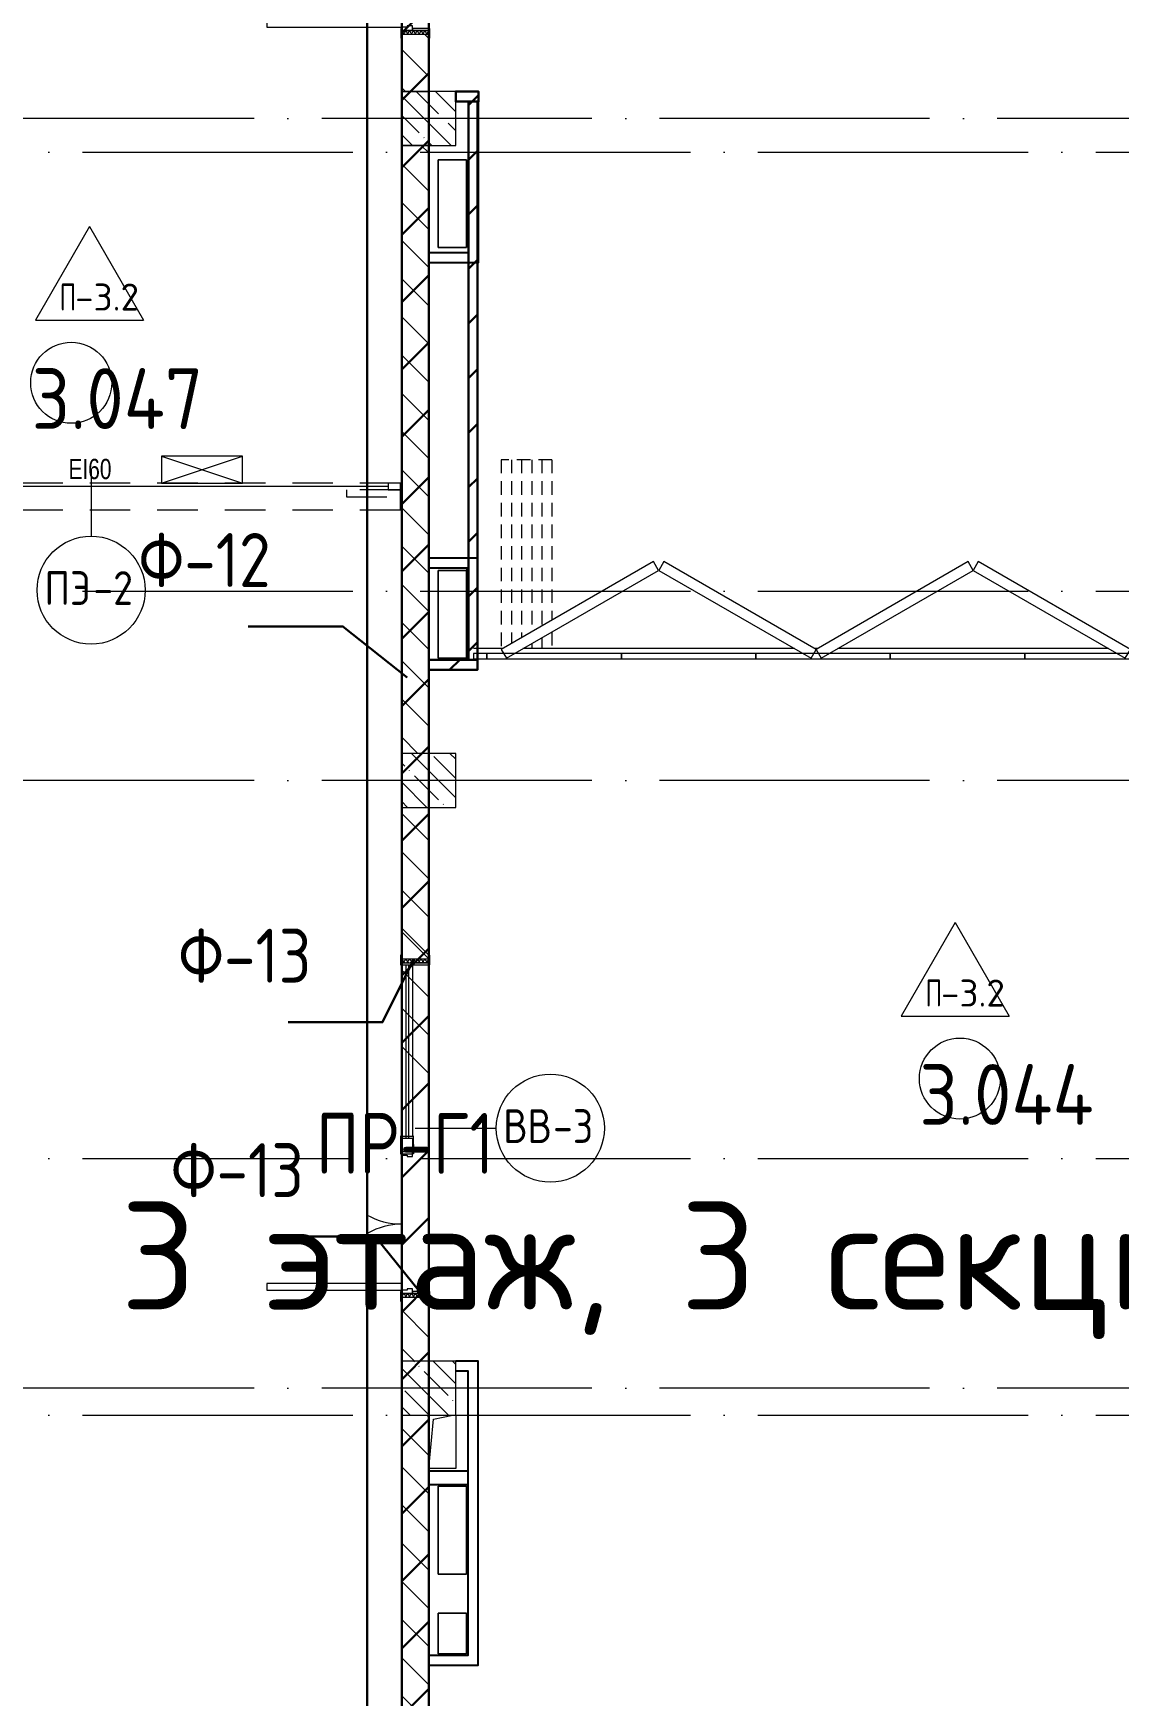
# Model space of a CAD drawing. Header units: millimetres. Extents: x -592259 to 288321, y -552984 to 293768.
# Drawn here: x 170375 to 178411, y -234208 to -221900 of the extents above; entities that cross this region are included whole.
import ezdxf

# ---------------------------------------------------------------- set-up
doc = ezdxf.new("R2010")
doc.units = ezdxf.units.MM
for name, pattern in [('200_ШТРИХ__ш1_п0_6_', [160, 100, -60]), ('ADSK_Линия сетки', [2500, 2000, -250, 0, -250]), ('ADSK_Невидимые', [500, 300, -200])]:
    doc.linetypes.add(name, pattern=pattern)
for name, color, linetype, lineweight in [('0.1) Блок', 6, 'Continuous', 30), ('0.3) ПГП 6 вып', 4, 'Continuous', 30), ('2)Фарх готовы', 3, 'Continuous', 30), ('3) Перемычки готовы', 3, 'Continuous', 30), ('4) Штукатурка', 6, 'Continuous', 30), ('4.6) Швы', 6, 'Continuous', 30), ('A-AREA-____-IDEN', 250, 'Continuous', 9), ('A-DETL-GENF-OTLN', 250, 'Continuous', 5), ('A-DOOR-____-HDLN', 250, 'ADSK_Невидимые', 5), ('A-DOOR-____-IDEN', 250, 'Continuous', 9), ('A-DOOR-____-MCUT', 250, 'Continuous', 5), ('A-DOOR-____-OTLN', 250, 'Continuous', 5), ('A-DOOR-FRAM-MCUT', 250, 'Continuous', 5), ('A-DOOR-FRAM-OTLN', 250, 'Continuous', 5), ('A-DOOR-GLAZ-MCUT', 250, 'Continuous', 5), ('A-FLOR-____-IDEN', 250, 'Continuous', 9), ('A-FLOR-____-OTLN', 250, 'Continuous', 9), ('A-GENM-____-MCUT', 250, 'Continuous', 25), ('A-GENM-____-OTLN', 250, 'Continuous', 9), ('A-GLAZ-____-OTLN', 250, 'Continuous', 5), ('A-WALL-____-MCUT', 250, 'Continuous', 13), ('A-WALL-____-PATT', 250, 'Continuous', 13), ('G-____-____-TEXT', 250, 'Continuous', 9), ('I-WALL-____-OTLN', 250, 'Continuous', 9), ('S-COLS-____-MCUT', 250, 'Continuous', 25), ('S-COLS-____-OTLN', 250, 'Continuous', 9), ('S-GRID-____-OTLN', 250, 'Continuous', 9), ('Обобщенные модели', 250, 'Continuous', 9)]:
    doc.layers.add(name, color=color, linetype=linetype, lineweight=lineweight)
doc.styles.add('Arial Narrow', font='ARIALN.TTF', dxfattribs={"width": 0.9, "height": 150})
doc.styles.add('GOST Common_1', font='', dxfattribs={"width": 0.9, "height": 250})
doc.styles.add('ISOCPEUR_1', font='isocpeur.ttf', dxfattribs={"width": 0.9, "height": 250})
doc.styles.add('ISOCPEUR_2', font='isocpeur.ttf', dxfattribs={"height": 160})
doc.styles.add('ISOCPEUR_6', font='isocpeur.ttf', dxfattribs={"height": 3.5})
doc.styles.add('ISOCPEUR_I_1', font='ГОСТ тип А.ttf', dxfattribs={"height": 2500})
doc.styles.get('GOST Common_1').set_extended_font_data('GOST Common')
pattern_1 = [(135, (28052.9, -258555.93), (-141.42136, -141.42136), [])]

# ---------------------------------------------------------------- blocks, each defined once
blk = doc.blocks.new('DOR__перегородка__Прямоугольная - Вн_ДПГ_6840х3880h-31766870-АР1_Маркировочный план 3 этажа секция 2_3')
at = {"layer": 'A-DOOR-____-OTLN', "linetype": '200_ШТРИХ__ш1_п0_6_'}
for p, q in [((-7200, -65), (-7200, -40)), ((-7183, -75), (-5177, -75)), ((-5027, -75), (-5006, -75)), ((-4856, -75), (-2851, -75)), ((-2701, -75), (-2680, -75)), ((-2530, -75), (-520, -75)), ((-735, -199), (-735, -75)), ((-660, -156), (-660, -75)), ((-585, -112), (-585, -75)), ((-435, -1474), (-435, -112)), ((-370, -75), (-360, -75)), ((-360, -1474), (-360, -40)), ((-660, -1474), (-660, -242)), ((-585, -1474), (-585, -199)), ((-510, -1474), (-510, -155)), ((-735, -1474), (-735, -285)), ((-735, -1474), (-360, -1474))]:
    blk.add_line(p, q, dxfattribs=at)
at = {"layer": 'A-DOOR-FRAM-MCUT'}
for p, q in [((-7306, -4), (-7343, -69)), ((-7343, -69), (-6217, -719)), ((-6180, -654), (-7306, -4)), ((-5054, -4), (-6180, -654)), ((-6142, -719), (-5017, -69)), ((-5017, -69), (-5054, -4)), ((-4979, -4), (-5017, -69)), ((-5017, -69), (-3891, -719)), ((-3853, -654), (-4979, -4)), ((-2728, -4), (-3853, -654)), ((-3816, -719), (-2690, -69)), ((-2690, -69), (-2728, -4)), ((-2653, -4), (-2690, -69)), ((-2690, -69), (-1564, -719)), ((-1527, -654), (-2653, -4)), ((-398, -4), (-1523, -654)), ((-1486, -719), (-360, -69)), ((-360, -69), (-398, -4)), ((-6217, -719), (-6180, -654)), ((-6180, -654), (-6142, -719)), ((-3891, -719), (-3853, -654)), ((-3853, -654), (-3816, -719)), ((-1564, -719), (-1527, -654)), ((-1523, -654), (-1486, -719))]:
    blk.add_line(p, q, dxfattribs=at)
blk = doc.blocks.new('Дверь_СКБ_2Ст_Фрамуга2 - Н_ВВ-3_2500x2600h_Учебные помещения_Фрамуга слева-V1-АР1_Маркировочный план 3 этажа секция 2_3')
at = {"layer": 'A-DOOR-____-OTLN'}
h = blk.add_hatch(dxfattribs=at)
h.set_pattern_fill('FP_3', color=256, style=0, pattern_type=2)
h.set_pattern_definition([(135, (1051.41, 164.685), (-14.1421, -14.1421), []), (225, (1051.41, 164.685), (14.1421, -14.1421), [])])
h.paths.add_polyline_path([(1237.5, 100), (1237.5, -100), (1262.5, -100), (1262.5, 100)])
at = {"layer": 'A-DOOR-FRAM-OTLN'}
h = blk.add_hatch(dxfattribs=at)
h.set_pattern_fill('FP_4', color=256, style=0, pattern_type=2)
h.set_pattern_definition([(45, (-1071.384, 164.685), (-14.1421, 14.1421), []), (135, (-1071.384, 164.685), (-14.1421, -14.1421), [])])
h.paths.add_polyline_path([(-1237.5, -100), (-1212.5, -100), (-1212.5, 100), (-1237.5, 100)])
at = {"layer": 'A-DOOR-____-MCUT'}
for p, q in [((-1187.5, 1100), (-1187.5, 100)), ((-1137.5, 1100), (-1187.5, 1100)), ((-1137.5, 100), (-1137.5, 1100)), ((-1187.5, 100), (-1137.5, 100))]:
    blk.add_line(p, q, dxfattribs=at)
at = {"layer": 'A-DOOR-____-OTLN'}
for centre, radius, start, end in [((-1197.5, 100), 500, 360, 30), ((-177.5, 100), 520, 150, 180)]:
    blk.add_arc(centre, radius, start, end, dxfattribs=at)
at = {"layer": 'A-DOOR-FRAM-MCUT'}
for p, q in [((-1197.5, 108), (-1267.5, 108)), ((-1267.5, 108), (-1267.5, 100)), ((-1267.5, 100), (-1197.5, 100)), ((-1212.5, 100), (-1237.5, 100)), ((-1237.5, 100), (-1237.5, -100)), ((-1187.5, 100), (-1212.5, 100)), ((-1212.5, 100), (-1212.5, 20)), ((-1212.5, -100), (-1212.5, 100)), ((-1212.5, 20), (-1177.5, 20)), ((-1197.5, 20), (-1212.5, 20)), ((-1212.5, 20), (-1212.5, -100)), ((-1197.5, 100), (-1197.5, 108)), ((-1197.5, -100), (-1197.5, 20)), ((-1187.5, 60), (-1187.5, 100)), ((-1177.5, 60), (-1187.5, 60)), ((-1177.5, 20), (-1177.5, 60)), ((-187.5, 60), (-197.5, 60)), ((-197.5, 60), (-197.5, 20)), ((-197.5, 20), (-162.5, 20)), ((-187.5, 100), (-187.5, 60)), ((-162.5, 100), (-187.5, 100)), ((-177.5, 108), (-177.5, 100)), ((-107.5, 108), (-177.5, 108)), ((-177.5, 100), (-177.5, 20)), ((-177.5, 12), (-177.5, 20)), ((-107.5, 12), (-177.5, 12)), ((-62.5, 100), (-162.5, 100)), ((-162.5, 20), (-162.5, 100)), ((-162.5, 20), (-162.5, 100)), ((-62.5, 20), (-162.5, 20)), ((-117.5, 108), (-117.5, 100)), ((-47.5, 108), (-117.5, 108)), ((-117.5, 20), (-117.5, 12)), ((-117.5, 12), (-47.5, 12)), ((-107.5, 100), (-107.5, 108)), ((-107.5, 20), (-107.5, 12)), ((-62.5, 100), (-62.5, 20)), ((-47.5, 100), (-47.5, 108)), ((-47.5, 100), (-47.5, 20)), ((-47.5, 100), (1237.5, 100)), ((-47.5, 12), (-47.5, 20)), ((1237.5, 20), (-47.5, 20)), ((1292.5, 108), (1222.5, 108)), ((1222.5, 108), (1222.5, 100)), ((1222.5, 100), (1222.5, 20)), ((1222.5, 100), (1292.5, 100)), ((1237.5, 20), (1222.5, 20)), ((1222.5, 20), (1222.5, -100)), ((1237.5, 100), (1237.5, 20)), ((1262.5, 100), (1237.5, 100)), ((1237.5, 100), (1237.5, -100)), ((1237.5, -100), (1237.5, 20)), ((1262.5, -100), (1262.5, 100)), ((1292.5, 100), (1292.5, 108)), ((-1197.5, -100), (-1267.5, -100)), ((-1267.5, -100), (-1267.5, -108)), ((-1267.5, -108), (-1197.5, -108)), ((-1237.5, -100), (-1212.5, -100)), ((-1212.5, -100), (-1197.5, -100)), ((-1197.5, -108), (-1197.5, -100)), ((1222.5, -100), (1237.5, -100)), ((1292.5, -100), (1222.5, -100)), ((1222.5, -100), (1222.5, -108)), ((1222.5, -108), (1292.5, -108)), ((1237.5, -100), (1262.5, -100)), ((1292.5, -108), (1292.5, -100))]:
    blk.add_line(p, q, dxfattribs=at)
at = {"layer": 'A-DOOR-GLAZ-MCUT'}
for p, q in [((1222.5, 70), (-62.5, 70)), ((1222.5, 50), (-62.5, 50))]:
    blk.add_line(p, q, dxfattribs=at)
blk = doc.blocks.new('BSC_Колонна _Прямоугольная - 400x400-V110-АР1_Маркировочный план 3 этажа секция 2_3')
at = {"layer": 'S-COLS-____-OTLN', "lineweight": 5}
h = blk.add_hatch(dxfattribs=at)
h.set_pattern_fill('FP_85', color=256, style=0, pattern_type=2)
h.set_pattern_definition([(135, (-145249.98, -36025), (-142.5612, -142.5612), []), (135, (-145107.42, -36025), (-142.5612, -142.5612), [252.016, -50.403, 3.353, -47.05])])
h.paths.add_polyline_path([(74, -200), (200, -200), (200, 200), (-200, 200), (-200, -200), (70, -200)])
at = {"layer": 'S-COLS-____-MCUT', "lineweight": 5}
for p, q in [((200, 200), (-200, 200)), ((-200, 200), (-200, -200)), ((200, -200), (200, 200)), ((-200, -200), (200, -200))]:
    blk.add_line(p, q, dxfattribs=at)
blk = doc.blocks.new('BSC_Колонна _Прямоугольная - 400x400-V112-АР1_Маркировочный план 3 этажа секция 2_3')
at = {"layer": 'S-COLS-____-OTLN', "lineweight": 5}
h = blk.add_hatch(dxfattribs=at)
h.set_pattern_fill('FP_87', color=256, style=0, pattern_type=2)
h.set_pattern_definition([(135, (-145249.98, -31125), (-142.5612, -142.5612), []), (135, (-145107.42, -31125), (-142.5612, -142.5612), [252.016, -50.403, 3.353, -47.05])])
h.paths.add_polyline_path([(200, -200), (200, -200), (200, 200), (-200, 200), (-200, -200), (95, -200)])
at = {"layer": 'S-COLS-____-MCUT', "lineweight": 5}
for p, q in [((200, 200), (-200, 200)), ((-200, 200), (-200, -200)), ((200, -200), (200, 200)), ((-200, -200), (200, -200))]:
    blk.add_line(p, q, dxfattribs=at)
blk = doc.blocks.new('BSC_Колонна _Прямоугольная - 400x400-V114-АР1_Маркировочный план 3 этажа секция 2_3')
at = {"layer": 'S-COLS-____-OTLN', "lineweight": 5}
h = blk.add_hatch(dxfattribs=at)
h.set_pattern_fill('FP_89', color=256, style=0, pattern_type=2)
h.set_pattern_definition([(135, (-145249.98, -26625), (-142.5612, -142.5612), []), (135, (-145107.42, -26625), (-142.5612, -142.5612), [252.016, -50.403, 3.353, -47.05])])
h.paths.add_polyline_path([(70, -200), (200, -200), (200, 200), (-200, 200), (-200, -200), (13, -200)])
at = {"layer": 'S-COLS-____-MCUT', "lineweight": 5}
for p, q in [((200, 200), (-200, 200)), ((-200, 200), (-200, -200)), ((200, -200), (200, 200)), ((-200, -200), (200, -200))]:
    blk.add_line(p, q, dxfattribs=at)
blk = doc.blocks.new('101_Трансформируемая перегородка - 101_Трансформируемая перегородка без двери-38025953-АР1_Маркировочный план 3 этажа секция 2_3')
at = {"layer": 'A-GENM-____-MCUT', "lineweight": 5}
for p, q in [((100, 0), (0, 0)), ((0, 0), (0, -40)), ((100, -40), (100, 0)), ((100, 0), (100, -40)), ((1096, 0), (100, 0)), ((2091, 0), (1096, 0)), ((1096, 0), (1096, -40)), ((1096, -40), (1096, 0)), ((3087, 0), (2091, 0)), ((2091, 0), (2091, -40)), ((2091, -40), (2091, 0)), ((4083, 0), (3087, 0)), ((3087, 0), (3087, -40)), ((3087, -40), (3087, 0)), ((5079, 0), (4083, 0)), ((4083, 0), (4083, -40)), ((4083, -40), (4083, 0)), ((6074, 0), (5079, 0)), ((5079, 0), (5079, -40)), ((5079, -40), (5079, 0)), ((7070, 0), (6074, 0)), ((6074, 0), (6074, -40)), ((6074, -40), (6074, 0)), ((7070, -40), (7070, 0)), ((7170, 0), (7070, 0)), ((7070, 0), (7070, -40)), ((7170, -40), (7170, 0)), ((0, -40), (100, -40)), ((100, -40), (1096, -40)), ((1096, -40), (2091, -40)), ((2091, -40), (3087, -40)), ((3087, -40), (4083, -40)), ((4083, -40), (5079, -40)), ((5079, -40), (6074, -40)), ((6074, -40), (7070, -40)), ((7070, -40), (7170, -40))]:
    blk.add_line(p, q, dxfattribs=at)
blk = doc.blocks.new('DM_Штора_Противодымная_Doormaster_E-60 - ш_4400 х в_2500 2-40884854-АР1_Маркировочный план 3 этажа секция 2_3')
at = {"layer": 'A-DOOR-____-HDLN'}
for p, q in [((-2165, 300), (2415, 300)), ((-2165, 300), (-2165, 100)), ((2415, 100), (2415, 300)), ((-2165, 200), (-2165, 150)), ((-1765, 200), (-2165, 200)), ((-2165, 150), (-1765, 150)), ((-1765, 150), (-1765, 200)), ((-2165, 100), (2415, 100))]:
    blk.add_line(p, q, dxfattribs=at)
at = {"layer": 'A-DOOR-____-MCUT', "lineweight": 5}
for p, q in [((-2075, 150), (-2165, 150)), ((-2165, 150), (-2165, 100)), ((-2075, 100), (-2075, 150)), ((-2075, 125), (2325, 125)), ((2325, 150), (2325, 100)), ((2415, 150), (2325, 150)), ((2415, 100), (2415, 150)), ((-2165, 100), (-2075, 100)), ((2325, 100), (2415, 100))]:
    blk.add_line(p, q, dxfattribs=at)
blk = doc.blocks.new('_Wn_-As_OpeningMEP_floor__Rectangular - _Wn_-As_OpeningMEP_floor__Rectangular-V185-АР1_Маркировочный план 3 этажа секция 2_3')
at = {"layer": 'A-DETL-GENF-OTLN', "lineweight": 5}
for p, q in [((-100, -150), (-65, 215)), ((-65, 215), (77, 245))]:
    blk.add_line(p, q, dxfattribs=at)
blk = doc.blocks.new('_Wn_-As_OpeningMEP_wall__Rectangular - _Wn_-As_OpeningMEP_wall__Rectangular-40884479-АР1_Маркировочный план 3 этажа секция 2_3')
at = {"layer": 'A-DETL-GENF-OTLN', "lineweight": 5}
for p, q in [((300, -100), (-300, 100)), ((300, 100), (-300, -100)), ((-300, 100), (-300, -100)), ((300, 100), (-300, 100)), ((-300, 100), (-300, -100)), ((300, -100), (300, 100)), ((300, -100), (300, 100)), ((-300, -100), (300, -100))]:
    blk.add_line(p, q, dxfattribs=at)
blk = doc.blocks.new('AAR_СКБ_Марка_Помещения_мал - Номер-28977439-АР1_Маркировочный план 3 этажа секция 2_3')
at = {"layer": 'A-AREA-____-IDEN'}
blk.add_circle((-0.03, 0), 3, dxfattribs=at)
blk = doc.blocks.new('AAR_СКБ_Марка_Перекрытия - Марка пола-17325028-АР1_Маркировочный план 3 этажа секция 2_3')
at = {"layer": 'A-FLOR-____-IDEN'}
for p, q in [((0, 6.93), (-4, 0)), ((0, 6.93), (4, 0)), ((-4, 0), (4, 0))]:
    blk.add_line(p, q, dxfattribs=at)
blk = doc.blocks.new('ADSK_Марка_Дверь - Типоразмер_ADSK_Марка-30565456-АР1_Маркировочный план 3 этажа секция 2_3')
at = {"layer": 'A-DOOR-____-IDEN'}
blk.add_circle((0, 0), 4, dxfattribs=at)

msp = doc.modelspace()

# ---------------------------------------------------------------- hatches: boundary and pattern name
at = {"layer": '0.1) Блок'}
h = msp.add_hatch(dxfattribs=at)
h.set_pattern_fill('ANSI31', color=256, scale=111)
h.set_pattern_definition([(45, (15765.3, -311451.93), (-249.2021, 249.2021), [])])
h.paths.add_polyline_path([(173103.2025, -258330.9286), (173303.2245, -258330.9286), (173302.9057, -199980.9286), (173102.8838, -199980.9286)])
at = {"layer": '0.3) ПГП 6 вып'}
h = msp.add_hatch(dxfattribs=at)
h.set_pattern_fill('ANSI31', color=4, scale=90)
h.paths.add_polyline_path([(173671.6522, -222330.9286), (173502.8838, -222330.9286), (173502.8838, -222405.9286), (173671.6522, -222405.9286)])
h = msp.add_hatch(dxfattribs=at)
h.set_pattern_fill('ANSI31', color=4, scale=90)
h.paths.add_polyline_path([(173662.964, -226538.701), (173596.6522, -226538.701), (173596.6522, -222405.9286), (173662.964, -222405.9286)])
h = msp.add_hatch(dxfattribs=at)
h.set_pattern_fill('ANSI31', color=4, scale=90)
h.paths.add_polyline_path([(173662.964, -226613.701), (173303.0508, -226613.701), (173303.0508, -226538.701), (173662.964, -226538.701)])
at = {"layer": 'A-WALL-____-PATT', "lineweight": 15}
h = msp.add_hatch(dxfattribs=at)
h.set_pattern_fill('FP_1', color=256, style=0, pattern_type=2)
h.set_pattern_definition(pattern_1)
h.paths.add_polyline_path([(173102.9057, -222330.8683), (173302.9057, -222330.8683), (173302.9057, -221905.9292), (173102.9057, -221905.9292), (173102.9057, -221935.9292)])
h.paths.add_polyline_path([(173302.9057, -219405.9292), (173302.7902, -217830.9286), (173102.9057, -217830.9286), (173102.9057, -219405.9292), (173182.9057, -219405.9292)])
h = msp.add_hatch(dxfattribs=at)
h.set_pattern_fill('FP_1', color=256, style=0, pattern_type=2)
h.set_pattern_definition(pattern_1)
h.paths.add_polyline_path([(173102.7186, -227230.9286), (173302.7186, -227230.9286), (173302.7186, -222730.9286), (173102.8838, -222730.9286), (173102.7186, -227083.9348)])
h = msp.add_hatch(dxfattribs=at)
h.set_pattern_fill('FP_1', color=256, style=0, pattern_type=2)
h.set_pattern_definition(pattern_1)
h.paths.add_polyline_path([(173197.9185, -231730.9282), (173302.7186, -231730.9282), (173302.7186, -231255.9292), (173102.7186, -231255.9292), (173102.9057, -231730.9282), (173182.7186, -231730.9282)])
h.paths.add_polyline_path([(173102.7186, -228755.9292), (173302.7186, -228755.9292), (173302.7186, -227630.9286), (173102.7186, -227630.9286), (173102.7186, -228755.9001)])
h = msp.add_hatch(dxfattribs=at)
h.set_pattern_fill('FP_1', color=256, style=0, pattern_type=2)
h.set_pattern_definition([(135, (28053.1, -259430.93), (-141.42136, -141.42136), [])])
h.paths.add_polyline_path([(173198.1057, -236230.9286), (173302.7186, -236230.9286), (173302.9057, -232130.9286), (173102.9057, -232130.9286), (173103.0929, -236230.9286), (173182.9057, -236230.9286)])
h.paths.add_polyline_path([(173102.9057, -229630.9286), (173302.9057, -229630.9286), (173302.9057, -228505.928), (173102.9057, -228505.928), (173102.9057, -229630.8995)])

# ---------------------------------------------------------------- linework, layer by layer
for p, q in [((173302.9057, -232543.7454), (173594.51, -232543.7454)), ((173302.9057, -232643.7454), (173594.51, -232643.7454))]:
    msp.add_line(p, q)
for points in [[(173302.7186, -223597.0503), (173671.6522, -223597.0503), (173671.6522, -222330.9286), (173502.8838, -222330.9286)], [(173302.7186, -223522.0503), (173596.6522, -223522.0503), (173596.6522, -222405.9286), (173502.8838, -222405.9286)], [(173302.9057, -226613.701), (173662.964, -226613.701), (173662.964, -225785.9605), (173302.9057, -225785.9605)], [(173302.9057, -226538.701), (173587.964, -226538.701), (173587.964, -225860.9605), (173302.9057, -225860.9605)], [(173302.9057, -233982.3566), (173669.51, -233982.3566), (173669.51, -231730.9286), (173502.8838, -231730.9286)], [(173302.9057, -233907.3566), (173594.51, -233907.3566), (173594.51, -231805.9286), (173502.8838, -231805.9286)]]:
    msp.add_lwpolyline(points)
at = {"layer": '0.1) Блок'}
msp.add_lwpolyline([(173103.2025, -258330.9286), (173303.2245, -258330.9286), (173302.9057, -199980.9286), (173102.8838, -199980.9286)], close=True, dxfattribs=at)
at = {"layer": '0.3) ПГП 6 вып'}
for points in [[(173671.6522, -222330.9286), (173502.8838, -222330.9286), (173502.8838, -222405.9286), (173671.6522, -222405.9286)], [(173662.964, -226538.701), (173596.6522, -226538.701), (173596.6522, -222405.9286), (173662.964, -222405.9286)], [(173662.964, -226613.701), (173303.0508, -226613.701), (173303.0508, -226538.701), (173662.964, -226538.701)]]:
    msp.add_lwpolyline(points, close=True, dxfattribs=at)
at = {"layer": '2)Фарх готовы'}
for points in [[(173142.3012, -226669.041), (172666.81, -226291.6251), (171966.81, -226291.6251)], [(173192.6473, -228755.6084), (172960.9893, -229221.1328), (172260.9893, -229221.1328)], [(173237.3995, -231216.9748), (172905.817, -230808.6117), (172205.817, -230808.6117)]]:
    msp.add_lwpolyline(points, dxfattribs=at)
at = {"layer": '4) Штукатурка'}
msp.add_line((172847.6512, -199980.9286), (172847.6512, -258330.9286), dxfattribs=at)
at = {"layer": '4.6) Швы'}
for points in [[(172847.6512, -223006.4734), (172847.6512, -222023.5511)], [(172847.6512, -227937.616), (172847.6512, -226954.6937)], [(172847.6512, -232621.1084), (172847.6512, -231638.1861)]]:
    msp.add_lwpolyline(points, dxfattribs=at)
at = {"layer": 'A-DOOR-____-IDEN'}
for p, q in [((170802.9057, -225130.9608), (170802.9057, -225622.8259)), ((173202.7186, -230005.9292), (173802.7186, -230005.9292))]:
    msp.add_line(p, q, dxfattribs=at)
at = {"layer": 'A-FLOR-____-OTLN', "lineweight": 5}
for p, q in [((173850.3536, -226455.9292), (173632.8838, -226455.9292)), ((176009.6224, -226455.9292), (174000.322, -226455.9292)), ((176180.4866, -226455.9292), (176159.5908, -226455.9292)), ((178336.1461, -226455.9292), (176330.455, -226455.9292)), ((173302.9057, -227630.9286), (173302.9057, -228725.9292)), ((173102.9057, -230181.0462), (173102.9057, -228780.9292)), ((173102.9057, -230205.9292), (173102.9057, -231205.9292)), ((173302.7464, -232525.928), (173302.7464, -232130.9286)), ((173502.7464, -232130.9286), (173502.7464, -232525.928)), ((173502.7464, -232525.928), (173302.7464, -232525.928))]:
    msp.add_line(p, q, dxfattribs=at)
at = {"layer": 'A-WALL-____-MCUT', "color": 7, "lineweight": 15}
for p, q in [((173102.9057, -221935.9292), (173102.9057, -222330.8683)), ((173302.9057, -222330.8683), (173302.9057, -221935.9292)), ((173102.9057, -222330.8683), (173302.9057, -222330.8683)), ((173102.7186, -222730.9286), (173102.7186, -227230.9286)), ((173122.8838, -222730.9286), (173102.7186, -222730.9286)), ((173302.7186, -227230.9286), (173302.7186, -222730.9286)), ((173102.7186, -227630.9286), (173102.7186, -228725.9292)), ((173302.7186, -228725.9292), (173302.7186, -227630.9286)), ((173102.7186, -231285.9292), (173102.7186, -231730.9282)), ((173302.7186, -231730.9282), (173302.7186, -231285.9292)), ((173102.7186, -232130.9286), (173102.7186, -236230.9286)), ((173302.7186, -232130.9286), (173302.7186, -236230.9286))]:
    msp.add_line(p, q, dxfattribs=at)
at = {"layer": 'A-WALL-____-MCUT', "lineweight": 15}
msp.add_line((173302.7186, -222730.9286), (173122.8838, -222730.9286), dxfattribs=at)
at = {"layer": 'I-WALL-____-OTLN', "lineweight": 15}
for p, q in [((173102.7186, -230180.9292), (173102.7186, -228795.9292)), ((173302.7186, -228795.9292), (173302.7186, -231215.9292)), ((173102.7186, -231155.9292), (173102.7186, -230205.9292))]:
    msp.add_line(p, q, dxfattribs=at)
at = {"layer": 'S-GRID-____-OTLN', "linetype": 'ADSK_Линия сетки'}
for p, q in [((173302.9057, -262294.7685), (173302.9057, -197353.9241)), ((184510.8783, -222530.9286), (127372.9057, -222530.9286)), ((93236.8325, -222780.9286), (181888.5828, -222780.9286)), ((93236.8325, -226030.9286), (181748.3453, -226030.9286)), ((184510.8783, -227430.9286), (127372.9057, -227430.9286)), ((93236.8325, -230230.9286), (181748.3453, -230230.9286)), ((184510.8783, -231930.9286), (127372.9057, -231930.9286)), ((93236.8325, -232130.9286), (181888.5828, -232130.9286))]:
    msp.add_line(p, q, dxfattribs=at)
at = {"layer": 'Обобщенные модели'}
for p, q in [((173372.9057, -223486.0202), (173372.9057, -222836.0202)), ((173372.9057, -222836.0202), (173582.9057, -222836.0202)), ((173372.9057, -223486.0202), (173372.9057, -222836.0202)), ((173372.9057, -222836.0202), (173582.9057, -222836.0202)), ((173582.9057, -222836.0202), (173372.9057, -222836.0202)), ((173372.9057, -222836.0202), (173372.9057, -223486.0202)), ((173582.9057, -222836.0202), (173582.9057, -223486.0202)), ((173582.9057, -222836.0202), (173582.9057, -223486.0202)), ((173582.9057, -223486.0202), (173582.9057, -222836.0202)), ((173582.9057, -223486.0202), (173372.9057, -223486.0202)), ((173582.9057, -223486.0202), (173372.9057, -223486.0202)), ((173372.9057, -223486.0202), (173582.9057, -223486.0202)), ((173372.7186, -225876.8807), (173582.7186, -225876.8807)), ((173372.7186, -226526.8807), (173372.7186, -225876.8807)), ((173372.7186, -225876.8807), (173582.7186, -225876.8807)), ((173372.7186, -226526.8807), (173372.7186, -225876.8807)), ((173372.7186, -225876.8807), (173372.7186, -226526.8807)), ((173582.7186, -225876.8807), (173372.7186, -225876.8807)), ((173582.7186, -225876.8807), (173582.7186, -226526.8807)), ((173582.7186, -225876.8807), (173582.7186, -226526.8807)), ((173582.7186, -226526.8807), (173582.7186, -225876.8807)), ((173582.7186, -226526.8807), (173372.7186, -226526.8807)), ((173582.7186, -226526.8807), (173372.7186, -226526.8807)), ((173372.7186, -226526.8807), (173582.7186, -226526.8807)), ((173372.5278, -233307.128), (173372.5278, -232657.128)), ((173372.5278, -232657.128), (173582.5278, -232657.128)), ((173372.5278, -233307.128), (173372.5278, -232657.128)), ((173372.5278, -232657.128), (173582.5278, -232657.128)), ((173582.5278, -232657.128), (173372.5278, -232657.128)), ((173372.5278, -232657.128), (173372.5278, -233307.128)), ((173582.5278, -232657.128), (173582.5278, -233307.128)), ((173582.5278, -232657.128), (173582.5278, -233307.128)), ((173582.5278, -233307.128), (173582.5278, -232657.128)), ((173582.5278, -233307.128), (173372.5278, -233307.128)), ((173582.5278, -233307.128), (173372.5278, -233307.128)), ((173372.5278, -233307.128), (173582.5278, -233307.128)), ((173372.5278, -233897.128), (173372.5278, -233597.128)), ((173372.5278, -233597.128), (173582.5278, -233597.128)), ((173372.5278, -233897.128), (173372.5278, -233597.128)), ((173372.5278, -233597.128), (173582.5278, -233597.128)), ((173582.5278, -233597.128), (173372.5278, -233597.128)), ((173372.5278, -233597.128), (173372.5278, -233897.128)), ((173582.5278, -233597.128), (173582.5278, -233897.128)), ((173582.5278, -233597.128), (173582.5278, -233897.128)), ((173582.5278, -233897.128), (173582.5278, -233597.128)), ((173582.5278, -233897.128), (173372.5278, -233897.128)), ((173582.5278, -233897.128), (173372.5278, -233897.128)), ((173372.5278, -233897.128), (173582.5278, -233897.128))]:
    msp.add_line(p, q, dxfattribs=at)

# ---------------------------------------------------------------- block references
at = {"layer": 'A-AREA-____-IDEN', "xscale": 99.99999999999993, "yscale": 99.99999999999993, "zscale": 99.99999999999993}
for p in [(170658.6361, -224487.4764), (177238.4127, -229638.9263)]:
    msp.add_blockref('AAR_СКБ_Марка_Помещения_мал - Номер-28977439-АР1_Маркировочный план 3 этажа секция 2_3', p, dxfattribs=at)
at = {"layer": 'A-DOOR-____-IDEN', "xscale": 99.99999999999993, "yscale": 99.99999999999993, "zscale": 99.99999999999993}
for p in [(170802.9057, -226022.8259), (174202.7186, -230005.9292)]:
    msp.add_blockref('ADSK_Марка_Дверь - Типоразмер_ADSK_Марка-30565456-АР1_Маркировочный план 3 этажа секция 2_3', p, dxfattribs=at)
at = {"layer": 'A-DOOR-____-OTLN'}
for name, p, rotation in [('Дверь_СКБ_2Ст_Фрамуга2 - Н_ВВ-3_2500x2600h_Учебные помещения_Фрамуга слева-V1-АР1_Маркировочный план 3 этажа секция 2_3', (173202.9057, -220668.4292), 89.99999999999993), ('DOR__перегородка__Прямоугольная - Вн_ДПГ_6840х3880h-31766870-АР1_Маркировочный план 3 этажа секция 2_3', (173479.9057, -226530.9292), 180), ('DM_Штора_Противодымная_Doormaster_E-60 - ш_4400 х в_2500 2-40884854-АР1_Маркировочный план 3 этажа секция 2_3', (170927.9057, -225130.9608), 180), ('Дверь_СКБ_2Ст_Фрамуга2 - Н_ВВ-3_2500x2600h_Учебные помещения_Фрамуга слева-V1-АР1_Маркировочный план 3 этажа секция 2_3', (173202.7186, -230018.4292), 89.99999999999987)]:
    msp.add_blockref(name, p, dxfattribs=dict(at, rotation=rotation))
at = {"layer": 'A-FLOR-____-IDEN', "xscale": 99.99999999999993, "yscale": 99.99999999999993, "zscale": 99.99999999999993}
for p in [(170790.4516, -224024.6484), (177200.9759, -229176.9763)]:
    msp.add_blockref('AAR_СКБ_Марка_Перекрытия - Марка пола-17325028-АР1_Маркировочный план 3 этажа секция 2_3', p, dxfattribs=at)
at = {"layer": 'A-GENM-____-OTLN', "lineweight": 5, "rotation": 180}
msp.add_blockref('101_Трансформируемая перегородка - 101_Трансформируемая перегородка без двери-38025953-АР1_Маркировочный план 3 этажа секция 2_3', (180802.9067, -226530.9292), dxfattribs=at)
at = {"layer": 'A-GLAZ-____-OTLN', "rotation": 180}
msp.add_blockref('_Wn_-As_OpeningMEP_wall__Rectangular - _Wn_-As_OpeningMEP_wall__Rectangular-40884479-АР1_Маркировочный план 3 этажа секция 2_3', (171622.8838, -225130.9608), dxfattribs=at)
at = {"layer": 'A-GLAZ-____-OTLN'}
msp.add_blockref('_Wn_-As_OpeningMEP_floor__Rectangular - _Wn_-As_OpeningMEP_floor__Rectangular-V185-АР1_Маркировочный план 3 этажа секция 2_3', (173402.7464, -232375.928), dxfattribs=at)
at = {"layer": 'S-COLS-____-OTLN', "lineweight": 5}
for name, p in [('BSC_Колонна _Прямоугольная - 400x400-V110-АР1_Маркировочный план 3 этажа секция 2_3', (173302.8838, -222530.9286)), ('BSC_Колонна _Прямоугольная - 400x400-V112-АР1_Маркировочный план 3 этажа секция 2_3', (173302.8838, -227430.9286)), ('BSC_Колонна _Прямоугольная - 400x400-V114-АР1_Маркировочный план 3 этажа секция 2_3', (173302.8838, -231930.9286))]:
    msp.add_blockref(name, p, dxfattribs=at)

# ---------------------------------------------------------------- texts
at = {"layer": '2)Фарх готовы', "char_height": 400, "width": 526.708687, "attachment_point": 1, "style": 'GOST Common_1'}
for s, insert in [('Ф-12', (171153.4326, -225599.8701)), ('Ф-13', (171447.6119, -228529.3778)), ('Ф-13', (171392.4396, -230116.8567))]:
    msp.add_mtext(s, dxfattribs=dict(at, insert=insert))
at = {"layer": '3) Перемычки готовы', "insert": (172467.8332, -229893.6391), "char_height": 450, "width": 333.502, "attachment_point": 1, "style": 'ISOCPEUR_I_1'}
msp.add_mtext('ПР-Г1', dxfattribs=at)
at = {"layer": 'A-AREA-____-IDEN', "char_height": 450, "attachment_point": 1, "style": 'ISOCPEUR_1'}
for s, insert, width in [('3.047', (170362.7357, -224379.9908), 673.4175), ('3.044', (176934.5123, -229531.4407), 692.658)]:
    msp.add_mtext(s, dxfattribs=dict(at, insert=insert, width=width))
at = {"layer": 'A-DOOR-____-IDEN', "attachment_point": 1}
for s, insert, char_height, width, style in [('EI60', (170635.4983, -225050.8122), 150, 396.835312, 'Arial Narrow'), ('ПЭ', (170456.8483, -225882.3753), 250, 440.126437, 'GOST Common_1'), ('-2', (170819.9889, -225882.3753), 250, 389.620125, 'GOST Common_1'), ('ВВ', (173853.9612, -229865.4786), 250, 447.341625, 'GOST Common_1'), ('-3', (174223.0549, -229865.4786), 250, 389.620125, 'GOST Common_1')]:
    msp.add_mtext(s, dxfattribs=dict(at, insert=insert, char_height=char_height, width=width, style=style))
at = {"layer": 'A-FLOR-____-IDEN', "char_height": 200, "attachment_point": 1, "style": 'ISOCPEUR_2'}
for s, insert, width in [('\\fISOCPEUR|b0|i0|c204|p34|;\\W.7;П', (170569.1167, -223753.2626), 140.295312), ('-3.2', (170684.8719, -223753.2626), 420.885937), ('\\fISOCPEUR|b0|i0|c204|p34|;\\W.7;П', (176979.6409, -228905.5905), 140.295312), ('-3.2', (177095.3962, -228905.5905), 420.885937)]:
    msp.add_mtext(s, dxfattribs=dict(at, insert=insert, width=width))
at = {"layer": 'G-____-____-TEXT', "color": 7, "insert": (171019.802, -230549.885), "char_height": 800, "width": 18169.734652, "attachment_point": 1, "style": 'ISOCPEUR_6'}
msp.add_mtext('3 этаж, 3 секция', dxfattribs=at)

doc.saveas('drawing.dxf')
